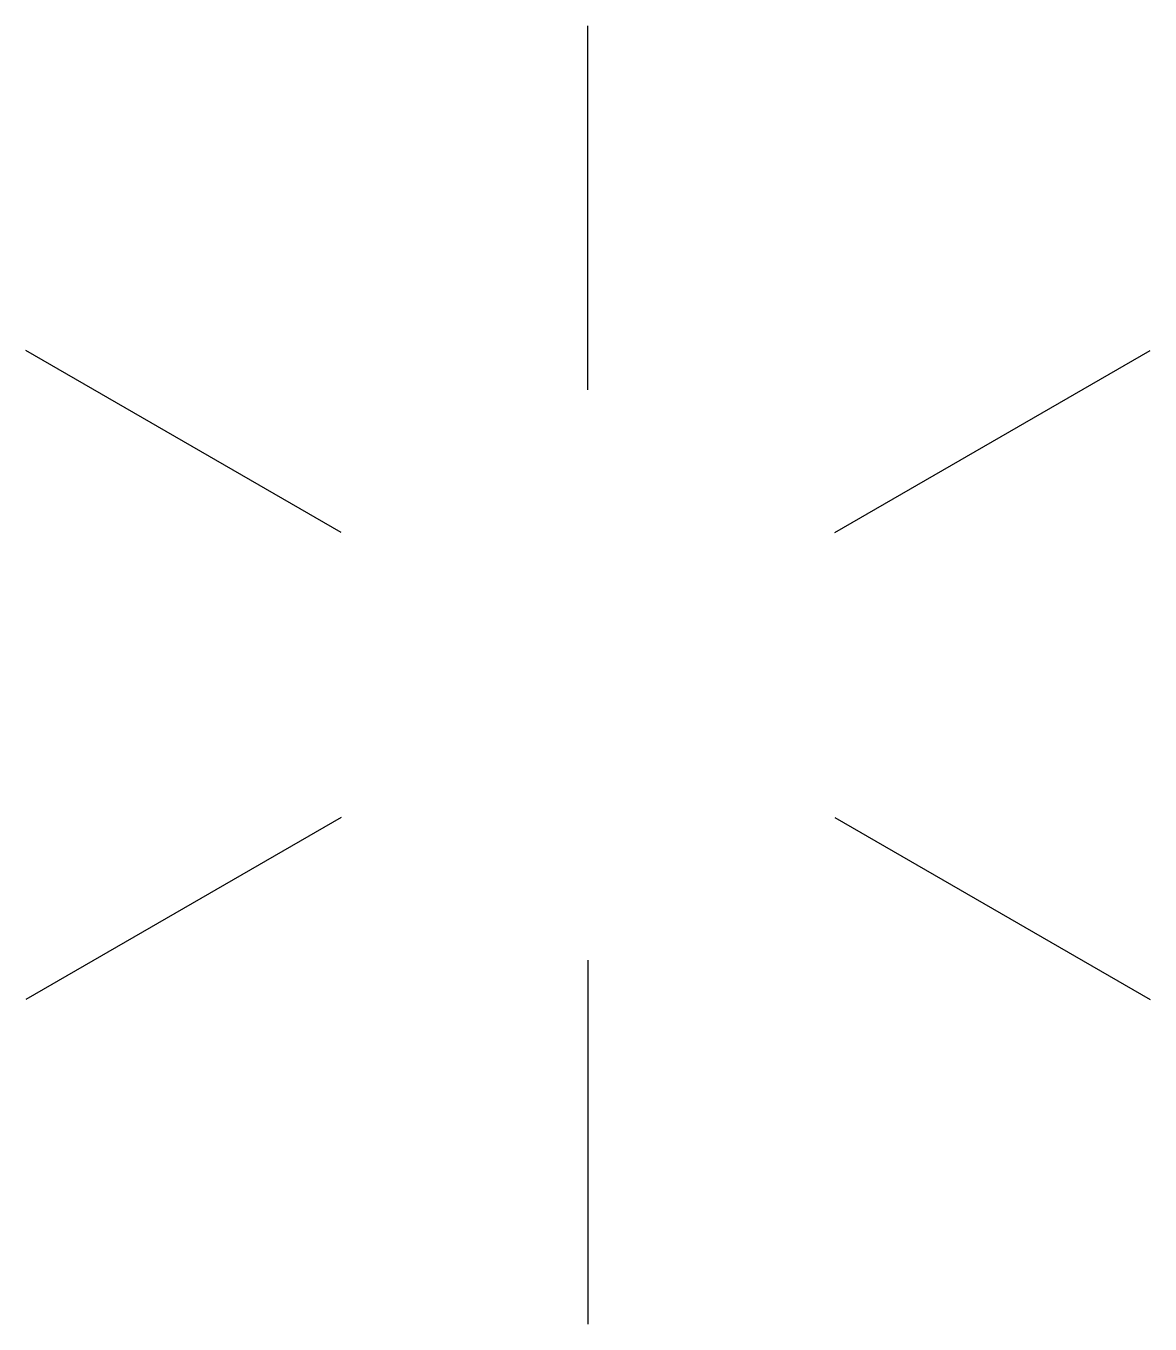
# Model space of a CAD drawing. Header units: millimetres. Extents: x -263 to 262, y -303 to 303.
import ezdxf

# ---------------------------------------------------------------- set-up
doc = ezdxf.new("R2010")
doc.units = ezdxf.units.MM
doc.header["$MEASUREMENT"] = 0
doc.layers.get('0').update_dxf_attribs({"true_color": 0xc2ced6})

msp = doc.modelspace()

# ---------------------------------------------------------------- linework, layer by layer
for p, q in [((-0.01, 133.21, 160), (-0.01, 303.11)), ((-115.36, 66.6, 160), (-262.51, 151.56)), ((115.35, 66.6, 160), (262.49, 151.56)), ((-115.36, -66.6, 160), (-262.51, -151.55)), ((115.35, -66.6, 160), (262.49, -151.55)), ((-0.01, -133.2, 160), (-0.01, -303.11))]:
    msp.add_line(p, q)

doc.saveas('drawing.dxf')
